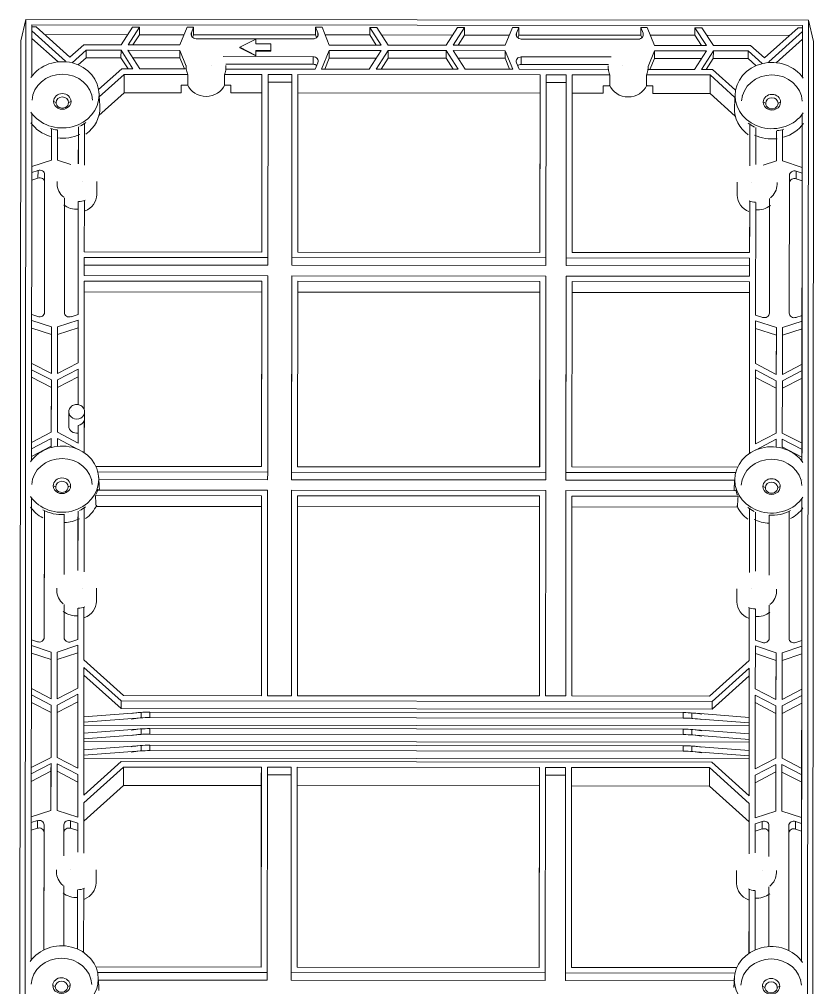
# Model space of a CAD drawing. Extents: x 4116 to 5931, y -3683 to -1260.
# Drawn here: x 4782.8 to 4942.8, y -2397.4 to -2202.5 of the extents above; entities that cross this region are included whole.
import ezdxf

# ---------------------------------------------------------------- set-up
doc = ezdxf.new("R2010")
doc.units = 0
doc.header["$MEASUREMENT"] = 0
doc.layers.add('2', color=7, linetype='Continuous', true_color=0xffffff)

msp = doc.modelspace()

# ---------------------------------------------------------------- linework, layer by layer
at = {"layer": '2', "color": 7, "linetype": 'Continuous', "lineweight": 13}
for p, q in [((4784.134, -2202.485), (4783.078, -2206.78)), ((4783.867, -2488.201), (4784.134, -2202.485)), ((4941.734, -2202.647), (4784.134, -2202.485)), ((4785.353, -2203.584), (4785.344, -2213.914)), ((4940.513, -2203.743), (4785.353, -2203.584)), ((4785.353, -2204.021), (4786.215, -2204.022)), ((4792.976, -2210.116), (4786.215, -2204.022)), ((4803.282, -2207.611), (4805.577, -2204.041)), ((4804.69, -2207.612), (4806.986, -2204.043)), ((4805.577, -2204.041), (4806.986, -2204.043)), ((4806.986, -2204.043), (4806.984, -2205.571)), ((4815.151, -2207.623), (4816.6, -2204.053)), ((4816.6, -2204.053), (4817.898, -2204.054)), ((4817.446, -2205.167), (4817.898, -2204.054)), ((4817.898, -2204.054), (4817.896, -2205.582)), ((4842.465, -2205.608), (4842.467, -2204.079)), ((4842.467, -2204.079), (4843.766, -2204.08)), ((4842.917, -2205.193), (4842.467, -2204.079)), ((4845.207, -2207.654), (4843.766, -2204.08)), ((4853.378, -2205.619), (4853.38, -2204.09)), ((4853.38, -2204.09), (4854.788, -2204.092)), ((4855.668, -2207.664), (4853.38, -2204.09)), ((4857.077, -2207.666), (4854.788, -2204.092)), ((4868.782, -2207.678), (4871.077, -2204.108)), ((4870.19, -2207.679), (4872.486, -2204.11)), ((4871.077, -2204.108), (4872.486, -2204.11)), ((4872.486, -2204.11), (4872.484, -2205.638)), ((4880.651, -2207.69), (4882.1, -2204.12)), ((4882.1, -2204.12), (4883.398, -2204.121)), ((4882.946, -2205.234), (4883.398, -2204.121)), ((4883.398, -2204.121), (4883.396, -2205.649)), ((4907.965, -2205.675), (4907.967, -2204.146)), ((4907.967, -2204.146), (4909.266, -2204.148)), ((4908.417, -2205.26), (4907.967, -2204.146)), ((4910.707, -2207.721), (4909.266, -2204.148)), ((4918.877, -2205.686), (4918.88, -2204.157)), ((4918.88, -2204.157), (4920.288, -2204.159)), ((4921.168, -2207.731), (4918.88, -2204.157)), ((4922.577, -2207.733), (4920.288, -2204.159)), ((4932.878, -2210.259), (4939.65, -2204.179)), ((4939.65, -2204.179), (4940.513, -2204.18)), ((4940.504, -2214.072), (4940.513, -2203.743)), ((4940.513, -2204.18), (4940.512, -2204.956)), ((4940.513, -2203.743), (4940.513, -2204.18)), ((4941.467, -2488.362), (4941.734, -2202.647)), ((4941.734, -2202.647), (4942.778, -2206.944)), ((4790.598, -2211.056), (4785.351, -2206.326)), ((4785.352, -2204.797), (4792.113, -2210.891)), ((4804.594, -2205.569), (4787.913, -2205.552)), ((4805.671, -2207.613), (4806.984, -2205.571)), ((4815.98, -2205.58), (4806.984, -2205.571)), ((4817.446, -2205.167), (4817.446, -2205.782)), ((4817.68, -2206.114), (4817.896, -2205.582)), ((4842.465, -2205.608), (4817.896, -2205.582)), ((4841.976, -2206.4), (4818.385, -2206.376)), ((4830.431, -2206.439), (4827.231, -2208.097)), ((4830.43, -2207.425), (4830.431, -2206.439)), ((4842.68, -2206.14), (4842.465, -2205.608)), ((4842.916, -2205.81), (4842.917, -2205.193)), ((4853.378, -2205.619), (4844.383, -2205.61)), ((4854.687, -2207.663), (4853.378, -2205.619)), ((4870.095, -2205.636), (4855.768, -2205.621)), ((4871.171, -2207.68), (4872.484, -2205.638)), ((4881.48, -2205.648), (4872.484, -2205.638)), ((4882.946, -2205.849), (4882.946, -2205.234)), ((4883.18, -2206.181), (4883.396, -2205.649)), ((4907.965, -2205.675), (4883.396, -2205.649)), ((4883.885, -2206.443), (4907.476, -2206.467)), ((4908.18, -2206.207), (4907.965, -2205.675)), ((4908.417, -2205.26), (4908.416, -2205.877)), ((4918.877, -2205.686), (4909.883, -2205.677)), ((4920.187, -2207.73), (4918.877, -2205.686)), ((4937.95, -2205.705), (4921.268, -2205.688)), ((4940.512, -2204.956), (4933.74, -2211.036)), ((4940.512, -2204.956), (4940.51, -2206.484)), ((4782.809, -2494.385), (4783.078, -2206.78)), ((4792.976, -2210.116), (4795.775, -2207.603)), ((4803.282, -2207.611), (4795.775, -2207.603)), ((4804.69, -2207.612), (4815.151, -2207.623)), ((4827.231, -2208.097), (4830.427, -2209.761)), ((4827.231, -2208.184), (4827.231, -2208.097)), ((4827.231, -2208.184), (4830.427, -2209.848)), ((4833.43, -2207.428), (4830.43, -2207.425)), ((4833.428, -2208.778), (4833.43, -2207.428)), ((4845.207, -2207.654), (4855.668, -2207.664)), ((4857.077, -2207.666), (4868.782, -2207.678)), ((4880.651, -2207.69), (4870.19, -2207.679)), ((4921.168, -2207.731), (4910.707, -2207.721)), ((4922.577, -2207.733), (4930.084, -2207.74)), ((4932.878, -2210.259), (4930.084, -2207.74)), ((4935.253, -2211.204), (4940.51, -2206.484)), ((4940.503, -2214.071), (4940.51, -2206.484)), ((4942.509, -2494.548), (4942.778, -2206.944)), ((4796.279, -2208.701), (4793.438, -2211.252)), ((4794.674, -2211.669), (4796.277, -2210.229)), ((4796.277, -2210.229), (4796.279, -2208.701)), ((4803.278, -2210.237), (4796.277, -2210.229)), ((4796.279, -2208.701), (4803.281, -2208.708)), ((4803.281, -2208.708), (4803.278, -2210.237)), ((4804.703, -2212.461), (4803.278, -2210.237)), ((4805.685, -2212.462), (4803.281, -2208.708)), ((4807.093, -2212.463), (4804.689, -2208.71)), ((4815.15, -2208.72), (4804.689, -2208.71)), ((4815.148, -2210.249), (4805.669, -2210.239)), ((4815.15, -2208.72), (4815.148, -2210.249)), ((4816.046, -2212.473), (4815.148, -2210.249)), ((4816.426, -2211.881), (4815.15, -2208.72)), ((4841.973, -2209.998), (4823.883, -2209.98)), ((4830.427, -2209.761), (4830.428, -2208.775)), ((4830.427, -2209.848), (4830.427, -2209.761)), ((4833.428, -2208.778), (4830.428, -2208.775)), ((4833.428, -2208.865), (4830.428, -2208.862)), ((4833.428, -2208.865), (4833.428, -2208.778)), ((4841.971, -2211.527), (4841.973, -2209.998)), ((4843.685, -2212.501), (4845.206, -2208.751)), ((4844.303, -2212.501), (4845.204, -2210.279)), ((4845.204, -2210.279), (4845.206, -2208.751)), ((4854.685, -2210.289), (4845.204, -2210.279)), ((4855.667, -2208.762), (4845.206, -2208.751)), ((4853.256, -2212.511), (4855.667, -2208.762)), ((4854.665, -2212.512), (4857.076, -2208.763)), ((4855.645, -2212.513), (4857.074, -2210.292)), ((4857.074, -2210.292), (4857.076, -2208.763)), ((4857.074, -2210.292), (4868.778, -2210.304)), ((4868.781, -2208.775), (4857.076, -2208.763)), ((4868.781, -2208.775), (4868.778, -2210.304)), ((4870.203, -2212.528), (4868.778, -2210.304)), ((4871.185, -2212.529), (4868.781, -2208.775)), ((4872.593, -2212.53), (4870.189, -2208.777)), ((4870.189, -2208.777), (4880.65, -2208.787)), ((4871.169, -2210.306), (4880.648, -2210.316)), ((4880.648, -2210.316), (4880.65, -2208.787)), ((4881.546, -2212.54), (4880.648, -2210.316)), ((4882.165, -2212.54), (4880.65, -2208.787)), ((4883.879, -2211.57), (4883.882, -2210.041)), ((4883.882, -2210.041), (4901.972, -2210.06)), ((4909.426, -2211.975), (4910.706, -2208.818)), ((4909.803, -2212.569), (4910.704, -2210.347)), ((4910.706, -2208.818), (4910.704, -2210.347)), ((4910.704, -2210.347), (4920.185, -2210.356)), ((4910.706, -2208.818), (4921.167, -2208.829)), ((4918.756, -2212.578), (4921.167, -2208.829)), ((4920.165, -2212.579), (4922.576, -2208.83)), ((4921.145, -2212.58), (4922.574, -2210.359)), ((4922.574, -2210.359), (4922.576, -2208.83)), ((4922.574, -2210.359), (4929.575, -2210.366)), ((4929.577, -2208.837), (4922.576, -2208.83)), ((4929.575, -2210.366), (4929.577, -2208.837)), ((4931.177, -2211.81), (4929.575, -2210.366)), ((4929.577, -2208.837), (4932.414, -2211.394)), ((4791.963, -2211.026), (4792.113, -2210.891)), ((4816.426, -2211.783), (4816.425, -2212.473)), ((4824.414, -2211.509), (4841.971, -2211.527)), ((4824.425, -2212.481), (4824.426, -2211.794)), ((4842.387, -2212.5), (4842.911, -2211.206)), ((4883.463, -2212.542), (4882.941, -2211.247)), ((4901.438, -2211.588), (4883.879, -2211.57)), ((4901.426, -2211.87), (4901.425, -2212.56)), ((4909.425, -2212.568), (4909.426, -2211.881)), ((4933.89, -2211.171), (4933.74, -2211.036)), ((4803.42, -2212.46), (4798.782, -2216.623)), ((4798.902, -2218.067), (4803.924, -2213.558)), ((4803.42, -2212.46), (4805.685, -2212.462)), ((4803.924, -2213.558), (4803.919, -2217.27)), ((4816.716, -2213.571), (4803.924, -2213.558)), ((4807.093, -2212.463), (4816.435, -2212.473)), ((4816.713, -2215.754), (4816.716, -2213.571)), ((4824.132, -2213.578), (4824.129, -2215.762)), ((4831.674, -2213.586), (4824.132, -2213.578)), ((4824.415, -2212.481), (4842.387, -2212.5)), ((4831.674, -2213.586), (4831.64, -2249.346)), ((4831.671, -2215.77), (4831.674, -2213.586)), ((4832.894, -2213.587), (4832.859, -2250.444)), ((4837.704, -2213.592), (4832.894, -2213.587)), ((4837.669, -2250.449), (4837.704, -2213.592)), ((4837.704, -2213.592), (4837.702, -2215.121)), ((4838.924, -2213.593), (4838.89, -2249.353)), ((4887.674, -2213.643), (4838.924, -2213.593)), ((4843.685, -2212.501), (4853.256, -2212.511)), ((4854.665, -2212.512), (4871.185, -2212.529)), ((4872.593, -2212.53), (4882.165, -2212.54)), ((4883.463, -2212.542), (4901.435, -2212.56)), ((4887.674, -2213.643), (4887.64, -2249.403)), ((4887.674, -2213.643), (4887.671, -2215.827)), ((4888.894, -2213.645), (4888.859, -2250.502)), ((4892.954, -2213.649), (4888.894, -2213.645)), ((4892.919, -2250.506), (4892.954, -2213.649)), ((4892.954, -2213.649), (4892.952, -2215.177)), ((4894.174, -2213.65), (4894.14, -2249.41)), ((4901.716, -2213.658), (4894.174, -2213.65)), ((4901.713, -2215.841), (4901.716, -2213.658)), ((4909.132, -2213.665), (4909.129, -2215.849)), ((4921.924, -2213.678), (4909.132, -2213.665)), ((4909.415, -2212.568), (4918.756, -2212.578)), ((4920.165, -2212.579), (4922.43, -2212.581)), ((4921.919, -2217.39), (4921.924, -2213.678)), ((4921.924, -2213.678), (4926.938, -2218.199)), ((4927.061, -2216.755), (4922.43, -2212.581)), ((4815.419, -2217.281), (4815.421, -2215.753)), ((4815.421, -2215.753), (4816.713, -2215.754)), ((4824.129, -2215.762), (4825.421, -2215.763)), ((4825.42, -2215.819), (4825.358, -2215.763)), ((4825.421, -2215.763), (4825.419, -2217.292)), ((4825.419, -2217.292), (4825.42, -2216.194)), ((4825.42, -2216.194), (4825.42, -2215.763)), ((4831.671, -2215.77), (4831.639, -2249.345)), ((4832.892, -2215.116), (4837.702, -2215.121)), ((4837.702, -2215.121), (4837.667, -2251.978)), ((4887.671, -2215.827), (4887.639, -2249.403)), ((4888.892, -2215.173), (4892.952, -2215.177)), ((4892.952, -2215.177), (4892.917, -2252.034)), ((4900.419, -2217.368), (4900.421, -2215.84)), ((4900.421, -2215.895), (4900.482, -2215.84)), ((4900.421, -2215.84), (4901.713, -2215.841)), ((4909.129, -2215.849), (4910.421, -2215.85)), ((4910.421, -2215.85), (4910.419, -2217.379)), ((4910.42, -2216.281), (4910.42, -2215.85)), ((4803.919, -2217.27), (4798.836, -2221.833)), ((4798.892, -2217.765), (4798.866, -2217.33)), ((4803.919, -2217.27), (4815.419, -2217.281)), ((4825.419, -2217.292), (4831.669, -2217.298)), ((4838.921, -2217.305), (4887.669, -2217.355)), ((4894.17, -2217.362), (4900.419, -2217.368)), ((4910.419, -2217.379), (4910.42, -2216.281)), ((4910.419, -2217.379), (4921.919, -2217.39)), ((4926.996, -2221.967), (4921.919, -2217.39)), ((4926.976, -2217.455), (4926.949, -2217.891)), ((4789.711, -2219.009), (4790.211, -2219.228)), ((4792.711, -2219.231), (4793.211, -2219.013)), ((4932.626, -2219.156), (4933.126, -2219.375)), ((4935.626, -2219.377), (4936.126, -2219.159)), ((4785.337, -2221.432), (4785.271, -2291.286)), ((4940.431, -2291.444), (4940.497, -2221.592)), ((4795.915, -2223.479), (4795.907, -2231.817)), ((4929.907, -2231.955), (4929.915, -2223.615)), ((4940.494, -2223.742), (4940.486, -2232.289)), ((4789.298, -2230.835), (4789.304, -2224.52)), ((4790.523, -2224.754), (4790.518, -2230.836)), ((4794.692, -2225.765), (4794.686, -2231.562)), ((4794.687, -2231.562), (4794.694, -2224.145)), ((4929.911, -2225.945), (4929.905, -2231.955)), ((4931.134, -2224.284), (4931.127, -2231.702)), ((4935.298, -2230.984), (4935.303, -2224.903)), ((4936.524, -2224.671), (4936.518, -2230.986)), ((4789.301, -2226.134), (4789.297, -2230.835)), ((4935.301, -2226.514), (4935.297, -2230.985)), ((4785.327, -2232.131), (4789.298, -2230.835)), ((4790.518, -2230.836), (4793.204, -2231.719)), ((4935.298, -2230.984), (4932.61, -2231.861)), ((4940.487, -2232.29), (4936.518, -2230.986)), ((4785.325, -2233.299), (4786.564, -2232.895)), ((4786.562, -2234.423), (4786.564, -2232.895)), ((4787.905, -2233.741), (4787.879, -2261.486)), ((4787.905, -2233.741), (4787.903, -2235.27)), ((4939.246, -2234.579), (4939.248, -2233.051)), ((4940.485, -2233.458), (4939.248, -2233.051)), ((4940.485, -2233.458), (4940.483, -2234.986)), ((4940.487, -2232.29), (4940.485, -2233.458)), ((4785.324, -2234.827), (4786.562, -2234.423)), ((4787.903, -2235.27), (4787.878, -2261.52)), ((4790.404, -2235.146), (4790.403, -2235.583)), ((4798.4, -2237.777), (4798.404, -2235.157)), ((4927.404, -2235.286), (4927.4, -2237.906)), ((4935.403, -2235.734), (4935.404, -2235.298)), ((4937.905, -2233.895), (4937.879, -2261.64)), ((4940.483, -2234.986), (4939.246, -2234.579)), ((4940.458, -2262.083), (4940.483, -2234.986)), ((4791.901, -2238.395), (4791.879, -2261.491)), ((4794.659, -2261.868), (4794.68, -2239.178)), ((4794.68, -2239.178), (4794.678, -2240.707)), ((4795.9, -2238.926), (4795.89, -2249.309)), ((4929.89, -2249.446), (4929.9, -2239.063)), ((4929.9, -2239.063), (4929.897, -2241.246)), ((4931.12, -2239.318), (4931.099, -2262.008)), ((4933.901, -2238.54), (4933.879, -2261.636)), ((4933.901, -2238.54), (4933.898, -2240.069)), ((4794.678, -2240.707), (4794.658, -2261.868)), ((4929.897, -2241.509), (4929.895, -2243.037)), ((4929.897, -2241.246), (4929.897, -2241.509)), ((4933.878, -2261.67), (4933.898, -2240.069)), ((4929.895, -2243.037), (4929.889, -2249.446)), ((4831.64, -2249.346), (4795.89, -2249.309)), ((4887.64, -2249.403), (4838.89, -2249.353)), ((4795.889, -2250.406), (4795.886, -2254.059)), ((4832.859, -2250.444), (4795.889, -2250.406)), ((4832.859, -2250.444), (4832.857, -2251.973)), ((4837.669, -2250.449), (4837.667, -2251.978)), ((4888.859, -2250.502), (4837.669, -2250.449)), ((4888.859, -2250.502), (4888.857, -2252.03)), ((4892.919, -2250.506), (4892.917, -2252.034)), ((4929.889, -2250.544), (4892.919, -2250.506)), ((4929.89, -2249.446), (4894.14, -2249.41)), ((4929.886, -2254.196), (4929.889, -2250.544)), ((4929.887, -2252.072), (4929.889, -2250.544)), ((4832.857, -2251.973), (4795.888, -2251.935)), ((4888.857, -2252.03), (4837.667, -2251.978)), ((4929.887, -2252.072), (4892.917, -2252.034)), ((4929.887, -2252.072), (4929.885, -2254.196)), ((4795.885, -2255.156), (4795.861, -2281.031)), ((4831.635, -2255.193), (4795.885, -2255.156)), ((4795.886, -2254.059), (4832.856, -2254.097)), ((4831.635, -2255.193), (4831.6, -2292.527)), ((4831.635, -2255.193), (4831.632, -2257.376)), ((4832.856, -2254.097), (4832.819, -2293.625)), ((4837.629, -2293.63), (4837.666, -2254.102)), ((4837.666, -2254.102), (4837.664, -2255.63)), ((4837.666, -2254.102), (4888.856, -2254.154)), ((4838.885, -2255.2), (4838.85, -2292.534)), ((4887.635, -2255.25), (4838.885, -2255.2)), ((4888.856, -2254.154), (4888.819, -2293.683)), ((4892.879, -2293.687), (4892.916, -2254.158)), ((4892.916, -2254.158), (4892.914, -2255.687)), ((4892.916, -2254.158), (4929.886, -2254.196)), ((4837.664, -2255.63), (4837.627, -2295.159)), ((4887.635, -2255.25), (4887.6, -2292.584)), ((4887.632, -2257.434), (4887.635, -2255.25)), ((4892.914, -2255.687), (4892.877, -2295.215)), ((4894.135, -2255.257), (4894.1, -2292.591)), ((4929.885, -2255.294), (4894.135, -2255.257)), ((4929.853, -2289.865), (4929.885, -2255.294)), ((4929.885, -2255.294), (4929.882, -2257.477)), ((4831.632, -2257.376), (4795.883, -2257.34)), ((4831.632, -2257.376), (4831.599, -2292.526)), ((4887.632, -2257.434), (4838.883, -2257.384)), ((4887.632, -2257.434), (4887.599, -2292.584)), ((4929.882, -2257.477), (4894.133, -2257.44)), ((4929.881, -2257.477), (4929.851, -2289.865)), ((4785.299, -2261.924), (4786.536, -2262.33)), ((4793.22, -2262.337), (4794.659, -2261.868)), ((4932.536, -2262.48), (4931.099, -2262.008)), ((4940.459, -2262.083), (4939.22, -2262.487)), ((4940.459, -2262.083), (4940.458, -2263.251)), ((4785.296, -2264.62), (4789.264, -2265.924)), ((4785.298, -2263.092), (4789.266, -2264.396)), ((4789.258, -2273.807), (4789.266, -2264.396)), ((4789.266, -2264.396), (4789.264, -2265.924)), ((4790.486, -2264.397), (4790.478, -2273.808)), ((4790.485, -2265.925), (4794.655, -2264.564)), ((4790.486, -2264.397), (4794.658, -2263.036)), ((4794.655, -2264.564), (4794.649, -2271.647)), ((4794.65, -2271.646), (4794.658, -2263.036)), ((4794.655, -2264.564), (4794.658, -2263.036)), ((4931.098, -2263.176), (4931.089, -2271.786)), ((4935.264, -2266.074), (4931.096, -2264.704)), ((4935.266, -2264.545), (4931.098, -2263.176)), ((4935.266, -2264.545), (4935.257, -2273.956)), ((4935.266, -2264.545), (4935.264, -2266.074)), ((4936.477, -2273.957), (4936.486, -2264.547)), ((4940.455, -2264.779), (4936.485, -2266.075)), ((4940.458, -2263.251), (4936.486, -2264.547)), ((4940.449, -2271.9), (4940.455, -2264.779)), ((4940.455, -2264.779), (4940.458, -2263.251)), ((4789.264, -2265.924), (4789.257, -2273.806)), ((4935.264, -2266.074), (4935.257, -2273.956)), ((4785.29, -2271.741), (4789.258, -2273.807)), ((4790.478, -2273.808), (4794.65, -2271.646)), ((4935.257, -2273.956), (4931.089, -2271.786)), ((4940.45, -2271.899), (4936.477, -2273.957)), ((4940.45, -2271.899), (4940.448, -2273.167)), ((4785.287, -2274.537), (4789.254, -2276.602)), ((4785.288, -2273.008), (4789.256, -2275.074)), ((4790.475, -2276.603), (4794.646, -2274.442)), ((4790.476, -2275.075), (4794.648, -2272.914)), ((4794.646, -2274.442), (4794.641, -2280.055)), ((4794.642, -2280.055), (4794.648, -2272.914)), ((4794.646, -2274.442), (4794.648, -2272.914)), ((4931.088, -2273.053), (4931.074, -2287.914)), ((4935.254, -2276.752), (4931.087, -2274.582)), ((4935.256, -2275.223), (4931.088, -2273.053)), ((4940.446, -2274.695), (4936.475, -2276.753)), ((4940.448, -2273.167), (4936.476, -2275.225)), ((4940.434, -2287.82), (4940.446, -2274.695)), ((4940.446, -2274.695), (4940.448, -2273.167)), ((4789.246, -2285.604), (4789.254, -2276.602)), ((4789.256, -2275.074), (4789.247, -2285.603)), ((4789.254, -2276.602), (4789.256, -2275.074)), ((4790.467, -2285.605), (4790.476, -2275.075)), ((4935.246, -2285.753), (4935.256, -2275.223)), ((4935.254, -2276.752), (4935.256, -2275.223)), ((4936.476, -2275.225), (4936.466, -2285.754)), ((4935.254, -2276.752), (4935.246, -2285.753)), ((4792.761, -2281.505), (4792.757, -2284.344)), ((4795.957, -2284.348), (4795.961, -2281.51)), ((4795.961, -2281.51), (4795.961, -2281.509)), ((4794.634, -2287.775), (4794.638, -2284.235)), ((4794.638, -2284.235), (4794.636, -2285.764)), ((4795.859, -2283.32), (4795.853, -2289.727)), ((4785.275, -2287.661), (4789.247, -2285.603)), ((4790.467, -2285.605), (4794.634, -2287.775)), ((4794.636, -2285.764), (4794.634, -2287.774)), ((4935.246, -2285.753), (4931.074, -2287.914)), ((4940.435, -2287.82), (4936.466, -2285.754)), ((4785.274, -2288.928), (4789.245, -2286.871)), ((4789.243, -2288.399), (4789.245, -2286.871)), ((4789.244, -2288.668), (4789.245, -2286.871)), ((4790.465, -2286.872), (4790.464, -2288.434)), ((4790.465, -2286.872), (4794.633, -2289.042)), ((4935.245, -2287.02), (4931.073, -2289.182)), ((4935.243, -2288.549), (4935.245, -2287.02)), ((4935.245, -2287.02), (4935.244, -2288.582)), ((4936.464, -2288.818), (4936.465, -2287.021)), ((4940.433, -2289.087), (4936.465, -2287.021)), ((4940.435, -2287.82), (4940.433, -2289.087)), ((4785.272, -2290.457), (4789.243, -2288.399)), ((4789.243, -2288.399), (4789.243, -2288.668)), ((4790.464, -2288.401), (4790.517, -2288.428)), ((4794.633, -2289.042), (4794.633, -2289.055)), ((4794.633, -2289.055), (4794.633, -2289.042)), ((4931.073, -2289.182), (4931.073, -2289.195)), ((4935.243, -2288.549), (4935.189, -2288.576)), ((4935.243, -2288.549), (4935.243, -2288.582)), ((4940.431, -2290.616), (4936.464, -2288.55)), ((4940.433, -2289.087), (4940.431, -2290.616)), ((4940.431, -2291.443), (4940.431, -2290.616)), ((4831.6, -2292.527), (4798.236, -2292.493)), ((4832.819, -2293.625), (4798.624, -2293.59)), ((4832.819, -2293.625), (4832.817, -2295.154)), ((4837.629, -2293.63), (4837.627, -2295.159)), ((4888.819, -2293.683), (4837.629, -2293.63)), ((4887.6, -2292.584), (4838.85, -2292.534)), ((4888.819, -2293.683), (4888.817, -2295.211)), ((4892.879, -2293.687), (4892.877, -2295.215)), ((4927.076, -2293.722), (4892.879, -2293.687)), ((4927.465, -2292.625), (4894.1, -2292.591)), ((4798.909, -2296.661), (4798.794, -2294.702)), ((4832.817, -2295.154), (4798.819, -2295.119)), ((4888.817, -2295.211), (4837.627, -2295.159)), ((4926.878, -2295.25), (4892.877, -2295.215)), ((4926.904, -2294.827), (4926.783, -2296.787)), ((4789.639, -2296.381), (4790.139, -2296.6)), ((4792.639, -2296.602), (4793.139, -2296.385)), ((4798.57, -2297.243), (4832.816, -2297.278)), ((4832.816, -2297.278), (4832.777, -2338.633)), ((4837.587, -2338.638), (4837.626, -2297.283)), ((4837.626, -2297.283), (4837.623, -2298.811)), ((4837.626, -2297.283), (4888.816, -2297.335)), ((4888.816, -2297.335), (4888.777, -2338.69)), ((4892.837, -2338.694), (4892.876, -2297.339)), ((4892.876, -2297.339), (4892.873, -2298.868)), ((4892.876, -2297.339), (4927.122, -2297.374)), ((4932.554, -2296.528), (4933.053, -2296.746)), ((4935.553, -2296.749), (4936.054, -2296.531)), ((4785.264, -2298.804), (4785.177, -2391.885)), ((4831.595, -2298.374), (4798.121, -2298.34)), ((4831.595, -2298.374), (4831.557, -2338.632)), ((4831.592, -2300.558), (4831.595, -2298.374)), ((4837.623, -2298.811), (4837.586, -2338.637)), ((4838.845, -2298.382), (4838.807, -2338.639)), ((4887.595, -2298.432), (4838.845, -2298.382)), ((4887.595, -2298.432), (4887.557, -2338.689)), ((4887.595, -2298.432), (4887.591, -2300.615)), ((4892.873, -2298.868), (4892.836, -2338.694)), ((4894.095, -2298.438), (4894.057, -2338.696)), ((4927.569, -2298.472), (4894.095, -2298.438)), ((4940.337, -2392.043), (4940.424, -2298.964)), ((4787.842, -2301.369), (4787.818, -2326.933)), ((4794.611, -2313.427), (4794.622, -2301.517)), ((4795.842, -2300.851), (4795.83, -2313.682)), ((4831.592, -2300.558), (4798.262, -2300.524)), ((4831.592, -2300.558), (4831.556, -2338.631)), ((4887.591, -2300.615), (4838.843, -2300.565)), ((4887.591, -2300.615), (4887.556, -2338.689)), ((4927.421, -2300.656), (4894.093, -2300.622)), ((4929.83, -2313.819), (4929.842, -2300.987)), ((4931.062, -2301.656), (4931.05, -2313.566)), ((4937.842, -2301.523), (4937.818, -2327.087)), ((4940.397, -2327.529), (4940.421, -2301.114)), ((4787.84, -2302.991), (4787.817, -2326.967)), ((4791.841, -2302.168), (4791.83, -2314.205)), ((4794.619, -2303.137), (4794.61, -2313.427)), ((4929.838, -2303.317), (4929.828, -2313.82)), ((4933.829, -2314.349), (4933.839, -2303.924)), ((4933.841, -2302.313), (4933.83, -2314.35)), ((4790.327, -2317.01), (4790.327, -2317.447)), ((4798.324, -2319.642), (4798.327, -2317.022)), ((4927.327, -2317.151), (4927.324, -2319.771)), ((4935.327, -2317.599), (4935.327, -2317.162)), ((4791.824, -2320.259), (4791.818, -2326.937)), ((4794.598, -2327.314), (4794.603, -2321.043)), ((4794.603, -2321.043), (4794.601, -2322.571)), ((4795.824, -2320.79), (4795.814, -2331.398)), ((4929.814, -2331.535), (4929.824, -2320.927)), ((4929.824, -2320.927), (4929.82, -2323.111)), ((4931.043, -2321.182), (4931.037, -2327.454)), ((4933.824, -2320.405), (4933.818, -2327.082)), ((4933.824, -2320.405), (4933.822, -2321.933)), ((4794.601, -2322.571), (4794.597, -2327.315)), ((4929.82, -2323.373), (4929.818, -2324.902)), ((4929.82, -2323.111), (4929.82, -2323.373)), ((4933.817, -2327.116), (4933.822, -2321.933)), ((4929.818, -2324.902), (4929.812, -2331.537)), ((4793.159, -2327.784), (4794.598, -2327.314)), ((4785.236, -2328.538), (4789.205, -2329.842)), ((4785.238, -2327.37), (4786.475, -2327.777)), ((4790.425, -2329.843), (4794.596, -2328.482)), ((4794.588, -2337.093), (4794.596, -2328.482)), ((4794.594, -2330.011), (4794.596, -2328.482)), ((4931.036, -2328.622), (4931.028, -2337.233)), ((4935.205, -2329.992), (4931.036, -2328.622)), ((4932.475, -2327.926), (4931.037, -2327.454)), ((4940.396, -2328.697), (4936.425, -2329.993)), ((4940.398, -2327.529), (4939.159, -2327.933)), ((4940.394, -2330.226), (4940.396, -2328.697)), ((4940.398, -2327.529), (4940.396, -2328.697)), ((4785.235, -2330.067), (4789.203, -2331.371)), ((4789.196, -2339.253), (4789.205, -2329.842)), ((4789.205, -2329.842), (4789.203, -2331.371)), ((4790.425, -2329.843), (4790.416, -2339.254)), ((4790.424, -2331.372), (4794.594, -2330.011)), ((4794.594, -2330.011), (4794.588, -2337.093)), ((4935.203, -2331.52), (4931.035, -2330.151)), ((4935.196, -2339.403), (4935.205, -2329.992)), ((4935.205, -2329.992), (4935.203, -2331.52)), ((4936.425, -2329.993), (4936.416, -2339.404)), ((4940.394, -2330.226), (4936.424, -2331.521)), ((4940.388, -2337.346), (4940.394, -2330.226)), ((4789.203, -2331.371), (4789.196, -2339.253)), ((4795.812, -2332.95), (4795.788, -2358.634)), ((4795.812, -2332.95), (4803.301, -2339.7)), ((4803.807, -2338.603), (4795.814, -2331.398)), ((4929.814, -2331.535), (4921.807, -2338.724)), ((4922.311, -2339.822), (4929.812, -2333.088)), ((4929.788, -2358.771), (4929.812, -2333.088)), ((4929.812, -2333.088), (4929.81, -2334.616)), ((4935.203, -2331.52), (4935.196, -2339.402)), ((4803.298, -2341.229), (4795.811, -2334.479)), ((4929.81, -2334.616), (4922.309, -2341.351)), ((4929.81, -2334.616), (4929.802, -2343.007)), ((4785.227, -2338.454), (4789.195, -2340.52)), ((4785.228, -2337.187), (4789.196, -2339.253)), ((4790.415, -2340.522), (4794.587, -2338.36)), ((4790.416, -2339.254), (4794.588, -2337.093)), ((4794.573, -2353.221), (4794.587, -2338.36)), ((4794.585, -2339.889), (4794.587, -2338.36)), ((4803.807, -2338.603), (4831.557, -2338.632)), ((4832.777, -2338.633), (4837.587, -2338.638)), ((4838.807, -2338.639), (4887.557, -2338.689)), ((4888.777, -2338.69), (4892.837, -2338.694)), ((4894.057, -2338.696), (4921.807, -2338.724)), ((4931.027, -2338.5), (4931.013, -2353.361)), ((4935.195, -2340.67), (4931.027, -2338.5)), ((4935.196, -2339.403), (4931.028, -2337.233)), ((4940.387, -2338.613), (4936.415, -2340.671)), ((4940.388, -2337.346), (4936.416, -2339.404)), ((4940.385, -2340.142), (4940.387, -2338.613)), ((4940.388, -2337.346), (4940.387, -2338.613)), ((4785.226, -2339.983), (4789.193, -2342.049)), ((4789.195, -2340.52), (4789.185, -2351.05)), ((4789.193, -2342.049), (4789.195, -2340.52)), ((4790.405, -2351.051), (4790.415, -2340.522)), ((4790.414, -2342.05), (4794.585, -2339.889)), ((4794.585, -2339.889), (4794.573, -2353.221)), ((4803.301, -2339.7), (4803.298, -2341.229)), ((4922.311, -2339.822), (4803.301, -2339.7)), ((4922.309, -2341.351), (4922.311, -2339.822)), ((4935.193, -2342.198), (4931.026, -2340.029)), ((4935.185, -2351.199), (4935.195, -2340.67)), ((4935.195, -2340.67), (4935.193, -2342.198)), ((4936.415, -2340.671), (4936.405, -2351.201)), ((4940.385, -2340.142), (4936.414, -2342.199)), ((4940.373, -2353.266), (4940.385, -2340.142)), ((4789.185, -2351.05), (4789.193, -2342.049)), ((4795.803, -2342.869), (4807.342, -2341.993)), ((4803.298, -2341.229), (4922.309, -2341.351)), ((4807.341, -2343.09), (4807.342, -2341.993)), ((4809.079, -2341.928), (4809.078, -2343.026)), ((4809.079, -2341.928), (4916.529, -2342.038)), ((4916.528, -2343.136), (4916.529, -2342.038)), ((4918.265, -2342.106), (4918.264, -2343.204)), ((4929.802, -2343.007), (4918.265, -2342.106)), ((4935.193, -2342.198), (4935.185, -2351.2)), ((4795.801, -2344.541), (4929.801, -2344.678)), ((4795.802, -2343.967), (4807.341, -2343.09)), ((4809.078, -2343.026), (4916.528, -2343.136)), ((4929.801, -2344.104), (4918.264, -2343.204)), ((4929.801, -2344.678), (4929.799, -2346.335)), ((4929.801, -2344.104), (4929.802, -2343.007)), ((4929.801, -2344.678), (4929.801, -2344.104)), ((4795.799, -2347.295), (4807.338, -2346.419)), ((4795.8, -2346.198), (4807.339, -2345.321)), ((4807.338, -2346.419), (4807.339, -2345.321)), ((4809.076, -2345.257), (4809.075, -2346.354)), ((4809.075, -2346.354), (4916.525, -2346.464)), ((4809.076, -2345.257), (4916.526, -2345.367)), ((4916.525, -2346.464), (4916.526, -2345.367)), ((4918.262, -2345.435), (4918.261, -2346.532)), ((4929.798, -2347.433), (4918.261, -2346.532)), ((4929.799, -2346.335), (4918.262, -2345.435)), ((4929.798, -2347.433), (4929.799, -2346.335)), ((4795.797, -2349.526), (4807.336, -2348.65)), ((4795.798, -2347.869), (4929.798, -2348.006)), ((4807.335, -2349.747), (4807.336, -2348.65)), ((4809.073, -2348.585), (4809.072, -2349.683)), ((4809.073, -2348.585), (4916.523, -2348.695)), ((4916.522, -2349.793), (4916.523, -2348.695)), ((4918.259, -2348.763), (4918.258, -2349.861)), ((4929.796, -2349.664), (4918.259, -2348.763)), ((4929.798, -2348.006), (4929.796, -2349.664)), ((4929.798, -2348.006), (4929.798, -2347.433)), ((4795.796, -2350.624), (4807.335, -2349.747)), ((4809.072, -2349.683), (4916.522, -2349.793)), ((4929.795, -2350.761), (4918.258, -2349.861)), ((4929.795, -2350.761), (4929.796, -2349.664)), ((4785.212, -2354.375), (4789.184, -2352.317)), ((4785.214, -2353.108), (4789.185, -2351.05)), ((4789.184, -2352.317), (4789.175, -2361.728)), ((4789.184, -2352.317), (4789.182, -2353.846)), ((4790.395, -2361.729), (4790.404, -2352.318)), ((4790.404, -2352.318), (4794.572, -2354.488)), ((4790.405, -2351.051), (4794.573, -2353.221)), ((4803.289, -2351.899), (4795.788, -2358.634)), ((4795.794, -2351.198), (4929.794, -2351.335)), ((4803.289, -2351.899), (4922.3, -2352.021)), ((4929.788, -2358.771), (4922.3, -2352.021)), ((4929.794, -2351.335), (4929.787, -2358.77)), ((4929.794, -2351.335), (4929.795, -2350.761)), ((4935.184, -2352.467), (4931.012, -2354.628)), ((4935.185, -2351.199), (4931.013, -2353.361)), ((4935.175, -2361.878), (4935.184, -2352.467)), ((4935.184, -2352.467), (4935.182, -2353.995)), ((4936.404, -2352.468), (4936.395, -2361.879)), ((4940.372, -2354.534), (4936.404, -2352.468)), ((4940.373, -2353.267), (4936.405, -2351.201)), ((4785.211, -2355.903), (4789.182, -2353.846)), ((4789.175, -2361.728), (4789.182, -2353.846)), ((4790.403, -2353.847), (4794.57, -2356.017)), ((4794.564, -2363.099), (4794.572, -2354.488)), ((4794.572, -2354.488), (4794.57, -2356.017)), ((4795.787, -2360.186), (4803.794, -2352.997)), ((4803.794, -2352.997), (4803.788, -2356.709)), ((4831.544, -2353.025), (4803.794, -2352.997)), ((4831.506, -2393.283), (4831.544, -2353.025)), ((4831.54, -2355.209), (4831.544, -2353.025)), ((4832.763, -2353.027), (4832.725, -2394.382)), ((4837.571, -2354.56), (4832.762, -2354.555)), ((4832.763, -2353.027), (4837.573, -2353.032)), ((4837.533, -2395.915), (4837.571, -2354.56)), ((4837.535, -2394.387), (4837.573, -2353.032)), ((4837.573, -2353.032), (4837.571, -2354.56)), ((4838.756, -2393.29), (4838.793, -2353.033)), ((4887.543, -2353.083), (4838.793, -2353.033)), ((4887.506, -2393.34), (4887.543, -2353.083)), ((4887.54, -2355.266), (4887.543, -2353.083)), ((4888.763, -2353.084), (4888.725, -2394.439)), ((4892.821, -2354.617), (4888.762, -2354.612)), ((4888.763, -2353.084), (4892.823, -2353.088)), ((4892.783, -2395.972), (4892.821, -2354.617)), ((4892.785, -2394.443), (4892.823, -2353.088)), ((4892.823, -2353.088), (4892.821, -2354.617)), ((4894.006, -2393.347), (4894.043, -2353.089)), ((4921.793, -2353.118), (4894.043, -2353.089)), ((4921.788, -2356.83), (4921.793, -2353.118)), ((4921.793, -2353.118), (4929.787, -2360.323)), ((4935.182, -2353.995), (4931.011, -2356.156)), ((4935.182, -2353.995), (4935.175, -2361.878)), ((4940.37, -2356.062), (4936.403, -2353.997)), ((4940.372, -2354.534), (4940.37, -2356.062)), ((4940.373, -2353.267), (4940.372, -2354.534)), ((4794.57, -2356.017), (4794.563, -2363.099)), ((4831.54, -2355.209), (4831.505, -2393.282)), ((4887.54, -2355.266), (4887.505, -2393.34)), ((4931.012, -2354.628), (4931.004, -2363.239)), ((4940.363, -2363.183), (4940.37, -2356.062)), ((4803.788, -2356.709), (4795.783, -2363.896)), ((4831.539, -2356.737), (4803.788, -2356.709)), ((4887.539, -2356.795), (4838.79, -2356.745)), ((4921.788, -2356.83), (4894.04, -2356.801)), ((4929.782, -2364.035), (4921.788, -2356.83)), ((4795.787, -2360.186), (4795.777, -2370.357)), ((4929.777, -2370.494), (4929.787, -2360.323)), ((4929.787, -2360.323), (4929.782, -2364.035)), ((4785.204, -2363.024), (4789.175, -2361.728)), ((4790.395, -2361.729), (4794.564, -2363.099)), ((4935.175, -2361.878), (4931.004, -2363.239)), ((4940.364, -2363.183), (4936.395, -2361.879)), ((4785.203, -2364.192), (4786.441, -2363.788)), ((4786.441, -2363.788), (4786.439, -2365.316)), ((4793.123, -2365.323), (4793.125, -2363.795)), ((4793.125, -2363.795), (4794.563, -2364.267)), ((4794.558, -2370.102), (4794.563, -2364.267)), ((4794.563, -2364.267), (4794.561, -2365.795)), ((4929.775, -2370.495), (4929.782, -2364.035)), ((4932.441, -2363.937), (4931.003, -2364.407)), ((4932.439, -2365.466), (4932.441, -2363.937)), ((4939.125, -2363.944), (4939.123, -2365.473)), ((4940.363, -2364.351), (4939.125, -2363.944)), ((4940.363, -2364.351), (4940.361, -2365.879)), ((4940.364, -2363.183), (4940.363, -2364.351)), ((4785.202, -2365.72), (4786.439, -2365.316)), ((4787.758, -2389.789), (4787.78, -2366.163)), ((4787.759, -2389.789), (4787.783, -2364.634)), ((4787.78, -2366.163), (4787.783, -2364.634)), ((4791.777, -2370.88), (4791.783, -2364.639)), ((4793.123, -2365.323), (4794.561, -2365.795)), ((4794.561, -2365.795), (4794.557, -2370.102)), ((4931.003, -2364.407), (4930.997, -2370.242)), ((4932.439, -2365.466), (4931.001, -2365.935)), ((4933.78, -2366.312), (4933.776, -2371.024)), ((4933.777, -2371.025), (4933.783, -2364.784)), ((4933.783, -2364.784), (4933.78, -2366.312)), ((4937.759, -2389.942), (4937.783, -2364.788)), ((4940.361, -2365.879), (4939.123, -2365.473)), ((4940.336, -2392.042), (4940.361, -2365.879)), ((4790.274, -2373.686), (4790.274, -2374.122)), ((4798.271, -2376.317), (4798.274, -2373.697)), ((4927.274, -2373.826), (4927.271, -2376.446)), ((4935.274, -2374.274), (4935.274, -2373.837)), ((4791.76, -2388.995), (4791.771, -2376.934)), ((4794.539, -2389.654), (4794.55, -2377.718)), ((4794.55, -2377.718), (4794.548, -2379.246)), ((4795.771, -2377.465), (4795.759, -2390.326)), ((4929.759, -2390.464), (4929.771, -2377.603)), ((4929.771, -2377.603), (4929.768, -2379.786)), ((4930.99, -2377.858), (4930.979, -2389.794)), ((4933.76, -2389.14), (4933.771, -2377.08)), ((4933.771, -2377.08), (4933.769, -2378.608)), ((4794.548, -2379.246), (4794.539, -2389.654)), ((4929.767, -2380.049), (4929.768, -2379.786)), ((4933.769, -2378.608), (4933.759, -2389.14)), ((4929.757, -2390.465), (4929.765, -2381.577)), ((4929.767, -2380.049), (4929.765, -2381.577)), ((4831.506, -2393.283), (4798.212, -2393.249)), ((4887.506, -2393.34), (4838.756, -2393.29)), ((4927.301, -2393.381), (4894.006, -2393.347)), ((4832.725, -2394.382), (4798.567, -2394.347)), ((4798.815, -2397.26), (4798.7, -2395.301)), ((4832.725, -2394.382), (4832.723, -2395.91)), ((4837.535, -2394.387), (4837.533, -2395.915)), ((4888.725, -2394.439), (4837.535, -2394.387)), ((4888.725, -2394.439), (4888.723, -2395.967)), ((4892.785, -2394.443), (4892.783, -2395.972)), ((4926.944, -2394.478), (4892.785, -2394.443)), ((4926.81, -2395.426), (4926.689, -2397.386)), ((4789.545, -2396.98), (4790.045, -2397.199)), ((4792.545, -2397.202), (4793.045, -2396.984)), ((4832.723, -2395.91), (4798.733, -2395.875)), ((4888.723, -2395.967), (4837.533, -2395.915)), ((4926.774, -2396.006), (4892.783, -2395.972)), ((4932.46, -2397.127), (4932.959, -2397.346)), ((4935.459, -2397.348), (4935.96, -2397.13))]:
    msp.add_line(p, q, dxfattribs=at)
for centre, major_axis, ratio, start_param, end_param in [((4818.386, -2205.476), (1, -0.001), 0.8996088, 2.825551, 4.7128568), ((4841.977, -2205.5), (1, -0.001), 0.8996088, 4.7128568, 6.6000013), ((4883.886, -2205.543), (-1, 0.001), 0.8996088, 5.9671435, 7.8544493), ((4907.477, -2205.567), (-1, 0.001), 0.8996088, 1.5712641, 3.4584088), ((4841.972, -2210.898), (1, -0.001), 0.8996088, 5.9671435, 7.8544493), ((4883.881, -2210.941), (-1, 0.001), 0.8996088, 4.7128568, 6.6000013), ((4791.463, -2217.679), (7.413, -0.01), 0.8996088, 3.6925523, 8.8746243), ((4820.426, -2211.788), (-4, 0.006), 0.8996088, 0, 6.2831855), ((4820.426, -2211.788), (1.15, -0.002), 0.8996088, 0, 6.2831855), ((4841.97, -2212.426), (-1, 0.001), 0.8996088, 3.8779171, 4.7128568), ((4883.879, -2212.469), (1, -0.001), 0.8996088, 1.5712641, 2.4046133), ((4905.426, -2211.875), (-1.15, 0.002), 0.8996088, 0, 6.2831855), ((4905.426, -2211.875), (4, -0.006), 0.8996088, 0, 6.2831855), ((4934.378, -2217.826), (7.413, -0.01), 0.8996088, 0.5511445, 5.7328472), ((4791.461, -2219.011), (-6.102, 0.009), 0.8996088, 3.1854308, 6.2392211), ((4820.425, -2212.225), (-4, 0.006), 0.8996088, 0.0634228, 0.3494015), ((4820.425, -2212.225), (-4, 0.006), 0.8996088, 2.7929692, 3.0789278), ((4905.425, -2212.312), (-4, 0.006), 0.8996088, 0.0634228, 0.3494015), ((4905.425, -2212.312), (-4, 0.006), 0.8996088, 2.7929692, 3.0789278), ((4934.376, -2219.157), (-6.102, 0.009), 0.8996088, 3.1854308, 6.2392211), ((4820.422, -2214.409), (4, -0.006), 0.8996088, 3.4909942, 5.9345617), ((4905.422, -2214.496), (-4, 0.006), 0.8996088, 0.3494015, 2.7929692), ((4791.461, -2219.011), (1.75, -0.002), 0.8996088, 0.0004572, 3.1419713), ((4791.461, -2219.229), (-1.25, 0.002), 0.8996088, 3.1420498, 6.2835641), ((4791.463, -2217.679), (6.208, -0.009), 0.8996088, 0, 6.2831855), ((4791.463, -2218.116), (-7.439, 0.01), 0.8996088, 3.1495991, 3.1901541), ((4934.377, -2218.262), (-7.439, 0.01), 0.8996088, 6.2346215, 6.2760329), ((4934.378, -2217.826), (-6.208, 0.009), 0.8996088, 0, 6.2831855), ((4934.376, -2219.157), (1.75, -0.002), 0.8996088, 0.0004572, 3.1419713), ((4791.461, -2219.011), (1.75, -0.002), 0.8996088, 3.1419713, 6.2836428), ((4791.461, -2219.229), (-1.25, 0.002), 0.8996088, 0.0003786, 3.1420498), ((4934.376, -2219.157), (1.75, -0.002), 0.8996088, 3.1419713, 6.2836428), ((4934.376, -2219.376), (-1.25, 0.002), 0.8996088, 0.0003786, 3.1420498), ((4934.376, -2219.376), (-1.25, 0.002), 0.8996088, 3.1420498, 6.2835641), ((4791.46, -2220.299), (-7.57, 0.011), 0.8996088, 2.2518303, 3.1647727), ((4934.374, -2220.446), (-7.57, 0.011), 0.8996088, 6.2608562, 7.1736774), ((4791.461, -2219.644), (-7.531, 0.011), 0.8996088, 0.5726116, 1.2510196), ((4791.463, -2218.116), (-7.439, 0.01), 0.8996088, 2.0642033, 2.2650478), ((4934.377, -2218.262), (-7.439, 0.01), 0.8996088, 0.8772688, 1.0781571), ((4934.375, -2219.791), (-7.531, 0.011), 0.8996088, 1.8913693, 2.5696137), ((4791.463, -2218.116), (-7.439, 0.01), 0.8996088, 1.2470094, 1.4316421), ((4791.461, -2219.644), (-7.531, 0.011), 0.8996088, 1.433346, 2.0579507), ((4934.375, -2219.791), (-7.531, 0.011), 0.8996088, 1.0844122, 1.7090595), ((4934.377, -2218.262), (-7.439, 0.01), 0.8996088, 1.7107618, 1.8953775), ((4786.905, -2233.74), (1, -0.001), 0.8996088, 0.0003786, 1.9557062), ((4938.905, -2233.896), (-1, 0.001), 0.8996088, 4.3283896, 6.2835641), ((4786.903, -2235.269), (-1, 0.001), 0.8996088, 3.1419713, 5.0972991), ((4794.403, -2235.588), (-4, 0.006), 0.8996088, 6.2831731, 7.1271544), ((4794.404, -2235.152), (-4, 0.006), 0.8996088, 0, 6.2831855), ((4794.404, -2235.152), (1.15, -0.002), 0.8996088, 0, 6.2831855), ((4931.404, -2235.292), (-1.15, 0.002), 0.8996088, 0, 6.2831855), ((4931.404, -2235.292), (4, -0.006), 0.8996088, 0, 6.2831855), ((4938.903, -2235.424), (1, -0.001), 0.8996088, 1.186797, 3.1079383), ((4931.403, -2235.729), (-4, 0.006), 0.8996088, 2.2984805, 3.1416254), ((4794.403, -2235.588), (-4, 0.006), 0.8996088, 1.6491089, 1.993822), ((4794.4, -2237.772), (4, -0.006), 0.8996088, 5.1354146, 6.2831969), ((4931.4, -2237.912), (-4, 0.006), 0.8996088, 0.0000118, 1.1486764), ((4931.403, -2235.729), (-4, 0.006), 0.8996088, 1.1486764, 1.4934183), ((4794.401, -2237.117), (-4, 0.006), 0.8996088, 0.843969, 1.6491089), ((4931.401, -2237.257), (-4, 0.006), 0.8996088, 1.4934183, 2.2984805), ((4786.879, -2261.485), (1, -0.001), 0.8996088, 4.3283896, 6.2835641), ((4792.879, -2261.492), (1, -0.001), 0.8996088, 3.1419713, 5.0972991), ((4932.879, -2261.635), (-1, 0.001), 0.8996088, 1.186797, 3.1419713), ((4938.879, -2261.641), (-1, 0.001), 0.8996088, 0.0003786, 1.9557062), ((4794.361, -2281.508), (1.6, -0.002), 0.8996088, 3.1400282, 6.2831855), ((4794.361, -2281.289), (-1.1, 0.002), 0.8996088, 0, 6.2831855), ((4794.357, -2284.346), (-1.6, 0.002), 0.8996088, 0.0000352, 1.7663264), ((4794.359, -2282.818), (-1.6, 0.002), 0.8996088, 1.7663264, 2.8197012), ((4794.357, -2284.346), (-1.6, 0.002), 0.8996088, 2.8197012, 3.1416016), ((4791.391, -2295.051), (7.413, -0.01), 0.8996088, 3.6925523, 8.8746243), ((4934.306, -2295.197), (7.413, -0.01), 0.8996088, 0.5511445, 5.7328472), ((4791.389, -2296.383), (-6.102, 0.009), 0.8996088, 3.1854308, 6.2392211), ((4934.304, -2296.529), (-6.102, 0.009), 0.8996088, 3.1854308, 6.2392211), ((4791.389, -2296.383), (1.75, -0.002), 0.8996088, 0.0004572, 3.1419713), ((4791.389, -2296.601), (-1.25, 0.002), 0.8996088, 3.1420498, 6.2835641), ((4791.391, -2295.051), (6.208, -0.009), 0.8996088, 0, 6.2831855), ((4934.304, -2296.529), (1.75, -0.002), 0.8996088, 0.0004572, 3.1419713), ((4934.303, -2296.748), (-1.25, 0.002), 0.8996088, 3.1420498, 6.2835641), ((4934.306, -2295.197), (6.208, -0.009), 0.8996088, 0, 6.2831855), ((4791.389, -2296.383), (1.75, -0.002), 0.8996088, 3.1419713, 6.2836428), ((4791.389, -2296.601), (-1.25, 0.002), 0.8996088, 0.0003786, 3.1420498), ((4791.39, -2295.488), (-7.439, 0.01), 0.8996088, 2.7421808, 2.9032347), ((4791.388, -2297.016), (-7.531, 0.011), 0.8996088, 3.1128495, 3.1901481), ((4934.303, -2297.163), (-7.531, 0.011), 0.8996088, 6.2346272, 6.312686), ((4934.305, -2295.634), (-7.439, 0.01), 0.8996088, 0.2391252, 0.400196), ((4934.304, -2296.529), (1.75, -0.002), 0.8996088, 3.1419713, 6.2836428), ((4934.303, -2296.748), (-1.25, 0.002), 0.8996088, 0.0003786, 3.1420498), ((4791.388, -2297.016), (-7.531, 0.011), 0.8996088, 0.5726116, 1.0362278), ((4791.39, -2295.488), (-7.439, 0.01), 0.8996088, 1.0292796, 1.6395619), ((4791.39, -2295.488), (-7.439, 0.01), 0.8996088, 2.0642033, 2.2650478), ((4791.387, -2297.671), (-7.57, 0.011), 0.8996088, 2.2518303, 2.7497308), ((4934.302, -2297.818), (-7.57, 0.011), 0.8996088, 0.3926451, 0.890492), ((4934.305, -2295.634), (-7.439, 0.01), 0.8996088, 0.8772688, 1.0781571), ((4934.305, -2295.634), (-7.439, 0.01), 0.8996088, 1.502845, 2.1130712), ((4934.303, -2297.163), (-7.531, 0.011), 0.8996088, 2.1061261, 2.5696137), ((4791.388, -2297.016), (-7.531, 0.011), 0.8996088, 1.6387302, 2.0579507), ((4934.303, -2297.163), (-7.531, 0.011), 0.8996088, 1.0844122, 1.5036783), ((4794.327, -2317.453), (-4, 0.006), 0.8996088, 0.000001, 0.843969), ((4794.327, -2317.016), (-4, 0.006), 0.8996088, 0, 6.2831855), ((4794.327, -2317.016), (1.15, -0.002), 0.8996088, 0, 6.2831855), ((4931.327, -2317.156), (-1.15, 0.002), 0.8996088, 0, 6.2831855), ((4931.327, -2317.156), (4, -0.006), 0.8996088, 0, 6.2831855), ((4931.327, -2317.593), (-4, 0.006), 0.8996088, 2.2984805, 3.1415935), ((4794.327, -2317.453), (-4, 0.006), 0.8996088, 1.6491089, 1.993822), ((4794.324, -2319.636), (4, -0.006), 0.8996088, 5.1354146, 6.2831969), ((4931.324, -2319.776), (-4, 0.006), 0.8996088, 0.0000118, 1.1486764), ((4931.327, -2317.593), (-4, 0.006), 0.8996088, 1.1486764, 1.4934183), ((4794.325, -2318.981), (-4, 0.006), 0.8996088, 0.843969, 1.6491089), ((4931.325, -2319.121), (-4, 0.006), 0.8996088, 1.4934183, 2.2984805), ((4786.818, -2326.932), (1, -0.001), 0.8996088, 4.3283896, 6.2835641), ((4792.818, -2326.938), (1, -0.001), 0.8996088, 3.1419713, 5.0972991), ((4932.818, -2327.081), (-1, 0.001), 0.8996088, 1.186797, 3.1419713), ((4938.818, -2327.088), (-1, 0.001), 0.8996088, 0.0003786, 1.9557062), ((4809.073, -2346.295), (-10, 0.009), 0.4366966, 4.7119212, 5.0957303), ((4916.523, -2346.405), (-10, 0.009), 0.4366966, 4.328218, 4.7119212), ((4809.072, -2347.393), (10, -0.009), 0.4366966, 1.5703285, 1.9541376), ((4916.522, -2347.503), (10, -0.009), 0.4366966, 1.1866255, 1.5703285), ((4809.068, -2350.721), (10, -0.009), 0.4366966, 1.5703285, 1.9541376), ((4809.07, -2349.624), (-10, 0.009), 0.4366966, 4.7119212, 5.0957303), ((4916.519, -2350.831), (10, -0.009), 0.4366966, 1.1866255, 1.5703285), ((4916.52, -2349.734), (-10, 0.009), 0.4366966, 4.328218, 4.7119212), ((4809.066, -2352.952), (-10, 0.009), 0.4366966, 4.7119212, 5.0957303), ((4916.517, -2353.062), (-10, 0.009), 0.4366966, 4.328218, 4.7119212), ((4809.065, -2354.05), (10, -0.009), 0.4366966, 1.5703285, 1.9541376), ((4916.516, -2354.16), (10, -0.009), 0.4366966, 1.1866255, 1.5703285), ((4786.783, -2364.633), (-1, 0.001), 0.8996088, 3.1419713, 5.0972991), ((4792.783, -2364.64), (-1, 0.001), 0.8996088, 4.3283896, 6.2835641), ((4932.783, -2364.783), (1, -0.001), 0.8996088, 0.0003786, 1.9557062), ((4938.783, -2364.789), (1, -0.001), 0.8996088, 1.186797, 3.1419713), ((4786.78, -2366.162), (1, -0.001), 0.8996088, 0.0003786, 1.9557062), ((4792.78, -2366.168), (1, -0.001), 0.8996088, 1.186797, 3.1079383), ((4932.78, -2366.311), (-1, 0.001), 0.8996088, 3.1419713, 5.0972991), ((4938.78, -2366.318), (-1, 0.001), 0.8996088, 4.3283896, 6.2495313), ((4794.274, -2373.691), (-1.15, 0.002), 0.8996088, 0, 6.2831855), ((4794.274, -2373.691), (4, -0.006), 0.8996088, 0, 6.2831855), ((4931.274, -2373.832), (-4, 0.006), 0.8996088, 0, 6.2831855), ((4931.274, -2373.832), (1.15, -0.002), 0.8996088, 0, 6.2831855), ((4794.274, -2374.128), (-4, 0.006), 0.8996088, 0.000001, 0.843969), ((4931.274, -2374.268), (-4, 0.006), 0.8996088, 2.2984805, 3.1415935), ((4794.274, -2374.128), (-4, 0.006), 0.8996088, 1.6491089, 1.993822), ((4794.271, -2376.312), (-4, 0.006), 0.8996088, 1.993822, 3.1416042), ((4931.271, -2376.452), (4, -0.006), 0.8996088, 3.1416044, 4.2902689), ((4931.274, -2374.268), (-4, 0.006), 0.8996088, 1.1486764, 1.4934183), ((4794.272, -2375.656), (-4, 0.006), 0.8996088, 0.843969, 1.6491089), ((4931.272, -2375.797), (-4, 0.006), 0.8996088, 1.4934183, 2.2984805), ((4791.297, -2395.65), (7.413, -0.01), 0.8996088, 3.6925523, 8.8746243), ((4934.211, -2395.797), (7.413, -0.01), 0.8996088, 0.5511445, 5.7328472), ((4791.295, -2396.982), (-6.102, 0.009), 0.8996088, 3.1854308, 6.2392211), ((4934.21, -2397.129), (-6.102, 0.009), 0.8996088, 3.1854308, 6.2392211), ((4791.295, -2396.982), (1.75, -0.002), 0.8996088, 0.0004572, 3.1419713), ((4791.295, -2396.982), (1.75, -0.002), 0.8996088, 3.1419713, 6.2836428), ((4791.295, -2397.201), (-1.25, 0.002), 0.8996088, 0.0003786, 3.1420498), ((4791.295, -2397.201), (-1.25, 0.002), 0.8996088, 3.1420498, 6.2835641), ((4791.297, -2395.65), (6.208, -0.009), 0.8996088, 0, 6.2831855), ((4791.294, -2397.615), (-7.531, 0.011), 0.8996088, 3.0919828, 3.190146), ((4934.21, -2397.129), (1.75, -0.002), 0.8996088, 3.1419713, 6.2836428), ((4934.21, -2397.129), (1.75, -0.002), 0.8996088, 0.0004572, 3.1419713), ((4934.209, -2397.347), (-1.25, 0.002), 0.8996088, 3.1420498, 6.2835641), ((4934.209, -2397.347), (-1.25, 0.002), 0.8996088, 0.0003786, 3.1420498), ((4934.211, -2395.797), (6.208, -0.009), 0.8996088, 0, 6.2831855)]:
    msp.add_ellipse(centre, major_axis=major_axis, ratio=ratio, start_param=start_param, end_param=end_param, dxfattribs=at)
for points in [[(4798.902, -2218.067), (4798.944, -2218.756), (4798.986, -2219.445), (4799.027, -2220.135)], [(4926.807, -2220.266), (4926.85, -2219.577), (4926.894, -2218.887), (4926.938, -2218.199)], [(4940.497, -2221.592), (4940.496, -2222.309), (4940.495, -2223.026), (4940.494, -2223.742)], [(4929.915, -2223.615), (4929.913, -2224.392), (4929.912, -2225.169), (4929.911, -2225.945)], [(4789.301, -2226.134), (4789.302, -2225.596), (4789.303, -2225.058), (4789.304, -2224.52)], [(4794.694, -2224.145), (4794.693, -2224.685), (4794.692, -2225.225), (4794.692, -2225.765)], [(4935.301, -2226.514), (4935.301, -2226.446), (4935.301, -2226.377), (4935.302, -2225.84), (4935.303, -2225.371), (4935.303, -2224.903)], [(4795.961, -2281.509), (4795.961, -2281.418), (4795.939, -2281.192), (4795.815, -2280.84), (4795.564, -2280.496), (4795.222, -2280.229), (4794.813, -2280.058), (4794.365, -2279.998), (4793.914, -2280.056), (4793.494, -2280.231), (4793.141, -2280.51), (4792.892, -2280.872), (4792.77, -2281.218), (4792.77, -2281.43), (4792.777, -2281.501)], [(4798.262, -2300.524), (4798.215, -2299.796), (4798.168, -2299.068), (4798.121, -2298.34)], [(4927.569, -2298.472), (4927.52, -2299.2), (4927.471, -2299.928), (4927.421, -2300.656)], [(4940.424, -2298.964), (4940.423, -2299.681), (4940.422, -2300.398), (4940.421, -2301.114)], [(4787.84, -2302.991), (4787.84, -2302.45), (4787.841, -2301.909), (4787.842, -2301.369)], [(4794.622, -2301.517), (4794.621, -2302.057), (4794.62, -2302.597), (4794.619, -2303.137)], [(4929.842, -2300.987), (4929.841, -2301.764), (4929.84, -2302.541), (4929.839, -2303.317)], [(4933.841, -2302.313), (4933.84, -2302.782), (4933.84, -2303.25), (4933.839, -2303.787), (4933.839, -2303.856), (4933.839, -2303.924)]]:
    msp.add_open_spline(points, degree=3, dxfattribs=at)

doc.saveas('drawing.dxf')
